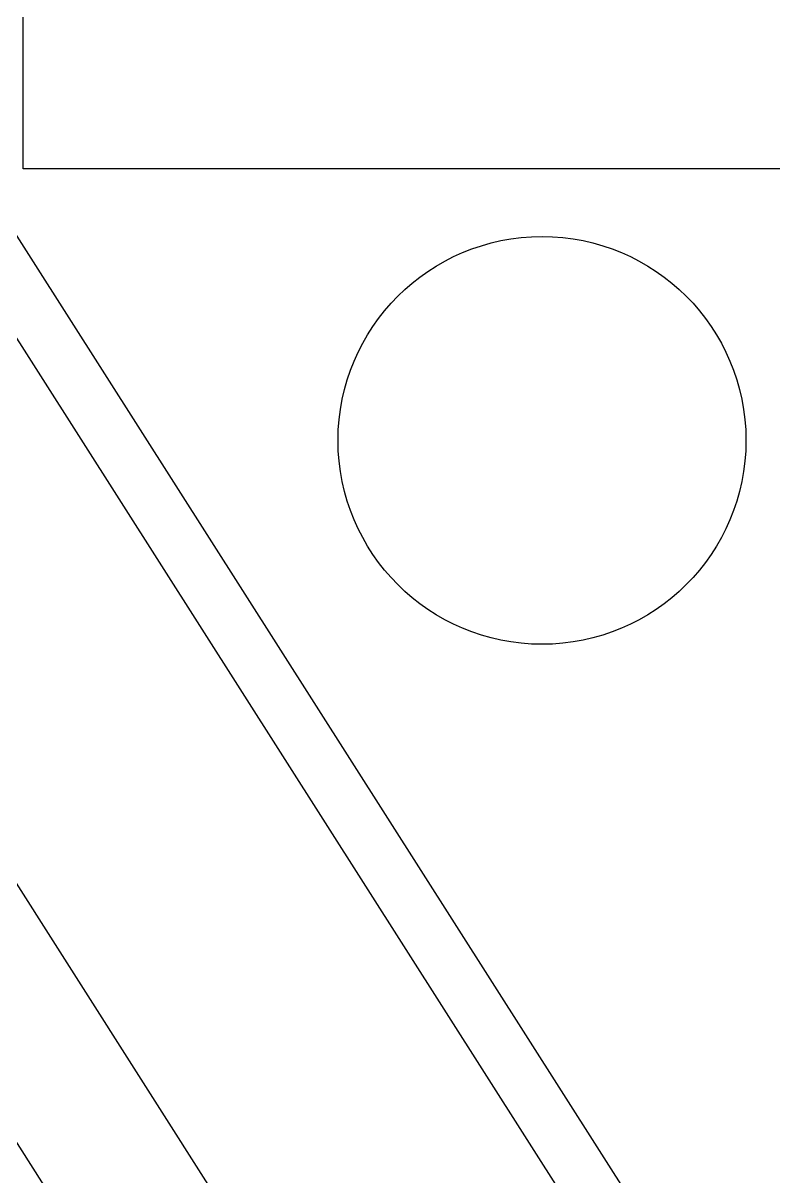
# Model space of a CAD drawing. Header units: millimetres. Extents: x 3299 to 14264, y 1863 to 5555.
# Drawn here: x 9627.6 to 9681.5, y 4687.6 to 4770.5 of the extents above; entities that cross this region are included whole.
import ezdxf

# ---------------------------------------------------------------- set-up
doc = ezdxf.new("R2010")
doc.units = ezdxf.units.MM
doc.layers.add('02___PRT_ALL_AXES', color=7, linetype='Continuous')

# ---------------------------------------------------------------- blocks, each defined once
blk = doc.blocks.new('1111')
at = {"color": 7, "linetype": 'Continuous'}
for p, q in [((16056.508, 7010.391), (16056.508, 7032.863)), ((16005.058, 7020.451), (16199.886, 6714.633)), ((16052.599, 7010.968), (16165.476, 6833.786)), ((16320.578, 7010.391), (16056.508, 7010.391)), ((16049.789, 7007.993), (16169.045, 6820.799)), ((16052.447, 6964.654), (16182.353, 6760.743))]:
    blk.add_line(p, q, dxfattribs=at)
at = {"layer": '02___PRT_ALL_AXES', "color": 7, "linetype": 'Continuous'}
blk.add_circle((16093.781, 6990.884), 14.65, dxfattribs=at)
blk = doc.blocks.new('*U162')
blk.add_blockref('1111', (-16308.281, -6888.884))
blk = doc.blocks.new('*U163')
at = {"color": 0, "linetype": 'ByBlock', "lineweight": -2, "transparency": 16777216}
blk.add_blockref('*U162', (0, 1350), dxfattribs=at)

msp = doc.modelspace()

# ---------------------------------------------------------------- block references
msp.add_blockref('*U163', (9879.37292, 3288.5531))

doc.saveas('drawing.dxf')
